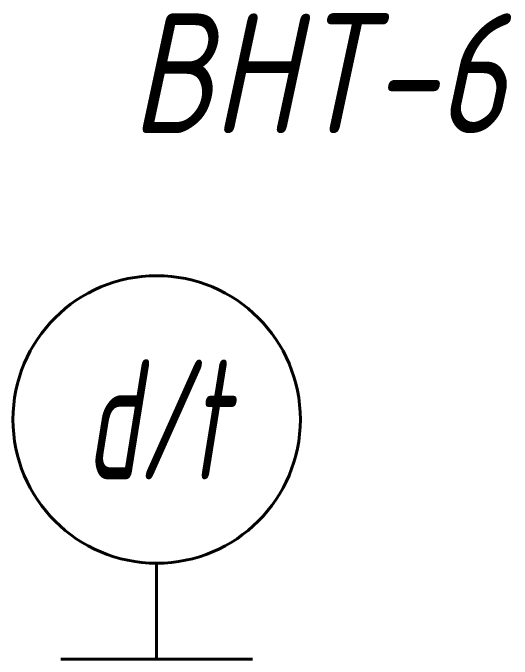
# Model space of a CAD drawing. Header units: millimetres. Extents: x -11832 to 36107, y -44400 to 39810.
# Drawn here: x -11306 to -11201.8, y -42142.7 to -42007.9 of the extents above; entities that cross this region are included whole.
import ezdxf
from ezdxf.enums import TextEntityAlignment as Align

# ---------------------------------------------------------------- set-up
doc = ezdxf.new("R2010")
doc.units = ezdxf.units.MM
doc.layers.add('02 ЭОМ и СС', color=7, linetype='Continuous')
doc.styles.add('ГОСТ-ISOCPEUR', font='isocpeui.ttf', dxfattribs={"width": 0.8})

# ---------------------------------------------------------------- blocks, each defined once
blk = doc.blocks.new('датчик температуры и влажности')
at = {"color": 0, "lineweight": -2}
for p, q in [((0, 2), (0, 0)), ((-2, 0), (2, 0))]:
    blk.add_line(p, q, dxfattribs=at)
blk.add_circle((0, 5), 3, dxfattribs=at)
at = {"color": 0, "lineweight": -2, "style": 'ГОСТ-ISOCPEUR', "width": 0.6}
blk.add_text('d/t', height=2.5, rotation=360, dxfattribs=at).set_placement((-0.014, 5), align=Align.MIDDLE_CENTER)

msp = doc.modelspace()

# ---------------------------------------------------------------- block references
at = {"layer": '02 ЭОМ и СС', "lineweight": 40, "xscale": 10, "yscale": 10, "zscale": 10}
msp.add_blockref('датчик температуры и влажности', (-11276.02, -42142.69), dxfattribs=at)

# ---------------------------------------------------------------- texts
at = {"layer": '02 ЭОМ и СС', "linetype": 'Continuous', "style": 'ГОСТ-ISOCPEUR', "width": 0.8}
msp.add_text('BHT-6', height=25, dxfattribs=at).set_placement((-11203.13, -42032.94), align=Align.RIGHT)

doc.saveas('drawing.dxf')
